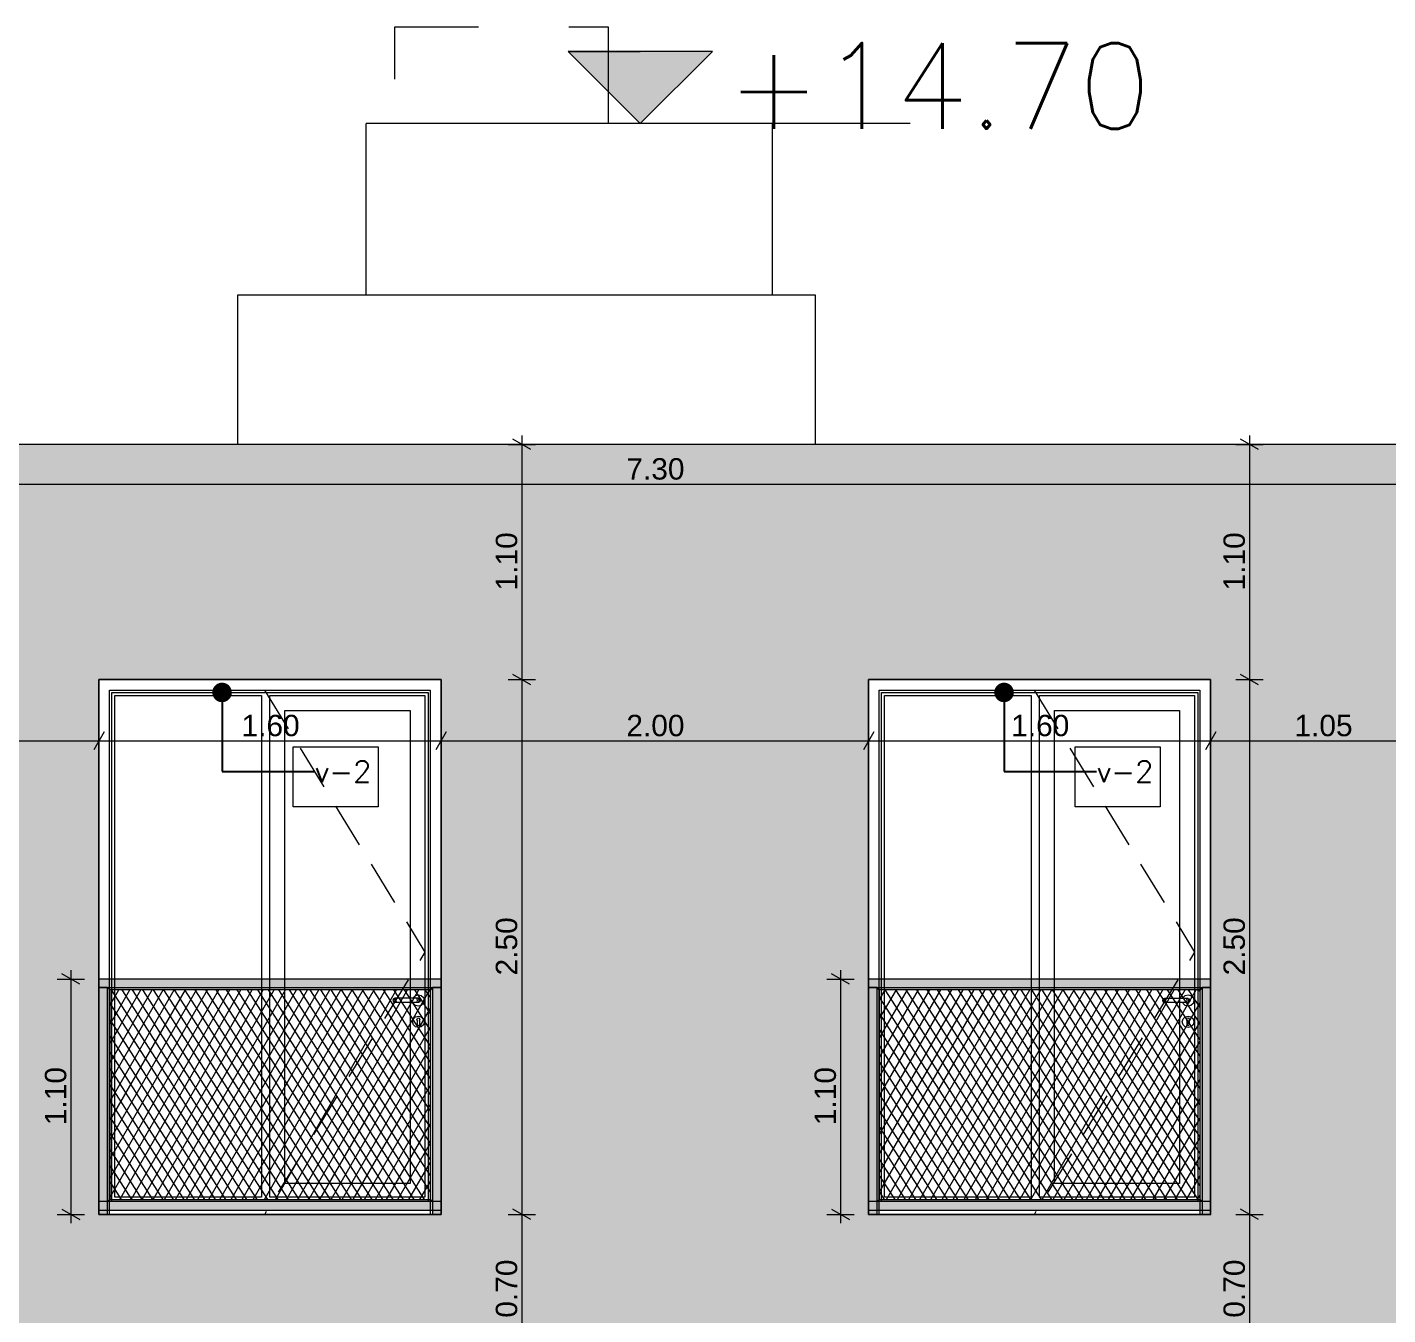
# Model space of a CAD drawing. Header units: millimetres. Extents: x 475616349 to 476941521, y 4620115302 to 4621446928.
# Drawn here: x 476676076 to 476682441, y 4620528751 to 4620534770 of the extents above; entities that cross this region are included whole.
import ezdxf

# ---------------------------------------------------------------- set-up
doc = ezdxf.new("R2010")
doc.units = ezdxf.units.MM
doc.header["$MEASUREMENT"] = 0
doc.linetypes.add('Hidden Line', pattern=[317.5, 211.666667, -105.833333])
doc.linetypes.add('Long Dashed', pattern=[1058.333302, 634.99999, -423.333311])
for name, color, linetype, lineweight in [('0_Pen_No__1_Pen_No__250', 7, 'Continuous', 0), ('0_Pen_No__250_Pen_No__142', 142, 'Continuous', 0), ('2D Drafting - General_Pen_No__30_Pen_No__9_Pen_No__9_Pen_No__253', 252, 'Continuous', 0), ('2D Drafting - General_Pen_No__30_Pen_No__9_Pen_No__9_Pen_No__7', 7, 'Continuous', 0), ('2D Drafting - General_Pen_No__7_Pen_No__7', 7, 'Continuous', 0), ('New_2D Drafting - General_Pen_No__1_Pen_No__253', 252, 'Continuous', 0), ('New_2D Drafting - General_Pen_No__2_Pen_No__250', 7, 'Continuous', 0), ('New_2D Drafting - General_Pen_No__30_Pen_No__9_Pen_No__9_Pen_No__255', 255, 'Continuous', 0), ('New_2D Drafting - General_Pen_No__30_Pen_No__9_Pen_No__9_Pen_No__7', 7, 'Continuous', 0), ('New_2D Drafting - General_Pen_No__4', 7, 'Continuous', 0), ('New_2D Drafting - General_Pen_No__7', 7, 'Continuous', 0), ('New_Structural - Bearing_Pen_No__250', 7, 'Continuous', 0), ('New_Structural - Bearing_Pen_No__7', 7, 'Continuous', 0), ('New_zoma_Pen_No__4', 7, 'Continuous', 0), ('New_zoma_Pen_No__7', 7, 'Continuous', 0), ('zoma_Pen_No__1_Pen_No__142', 142, 'Continuous', 0)]:
    doc.layers.add(name, color=color, linetype=linetype, lineweight=lineweight)
doc.layers.add('New_zoma', color=7, linetype='Continuous')
doc.styles.add('GENERATED_STYLE_1', font='arial.ttf')
doc.dimstyles.new('GENERATED_STYLE__18', dxfattribs={"dimtxt": 100, "dimasz": 64.421331, "dimexe": 0.18, "dimexo": 3, "dimgap": 0.09, "dimtad": 1, "dimtih": 1, "dimtoh": 1, "dimlfac": 0.001, "dimzin": 0, "dimdsep": 46, "dimtxsty": 'GENERATED_STYLE_1', "dimblk": 'ARROWHEAD_2', "dimblk1": 'ARROWHEAD_2', "dimblk2": 'ARROWHEAD_2', "dimcen": 0.09, "dimclrd": 7, "dimclre": 7, "dimclrt": 7, "dimadec": 0, "dimazin": 0, "dimtfac": 1, "dimtdec": 4, "dimtmove": 0, "dimatfit": 3, "dimfxl": 1, "dimtolj": 1, "dimtzin": 0, "dimarcsym": 0})
doc.dimstyles.new('GENERATED_STYLE__19', dxfattribs={"dimtxt": 100, "dimasz": 64.421331, "dimexe": 0.18, "dimexo": 3, "dimgap": 0.09, "dimtad": 1, "dimlfac": 0.001, "dimzin": 0, "dimdsep": 46, "dimtxsty": 'GENERATED_STYLE_1', "dimblk": 'ARROWHEAD_2', "dimblk1": 'ARROWHEAD_2', "dimblk2": 'ARROWHEAD_2', "dimcen": 0.09, "dimclrd": 7, "dimclre": 7, "dimclrt": 7, "dimadec": 0, "dimazin": 0, "dimtfac": 1, "dimtdec": 4, "dimtmove": 0, "dimatfit": 3, "dimfxl": 1, "dimtolj": 1, "dimtzin": 0, "dimarcsym": 0})
doc.dimstyles.new('GENERATED_STYLE__48', dxfattribs={"dimtxt": 0.18, "dimasz": 182.4, "dimexe": 0.18, "dimexo": 0.0625, "dimgap": 0.09, "dimtad": 0, "dimtih": 1, "dimtoh": 1, "dimdec": 4, "dimzin": 0, "dimdsep": 46, "dimcen": 0.09, "dimadec": 0, "dimazin": 0, "dimtfac": 1, "dimtdec": 4, "dimtmove": 0, "dimatfit": 3, "dimldrblk": 'ARROWHEAD_11', "dimfxl": 1, "dimtolj": 1, "dimtzin": 0, "dimarcsym": 0})
pattern_1 = [(60, (476577134.07, 4620325125.74), (-38.971143, 22.5), []), (122.833095, (476577134.07, 4620325125.74), (36.80608, 18.75), [])]

# ---------------------------------------------------------------- blocks, each defined once
blk = doc.blocks.new('*D792', base_point=(476577134.1, 4620325125.7))
at = {"layer": 'New_zoma_Pen_No__4', "color": 7, "linetype": 'Continuous', "lineweight": 0, "transparency": 16777216}
for p, q in [((476678432.1, 4620532795.5), (476678347.3, 4620532844.4)), ((476678389.7, 4620532861.4), (476678389.7, 4620532820)), ((476678326.1, 4620532820), (476678453.3, 4620532820)), ((476678389.7, 4620532820), (476678389.7, 4620531720.4)), ((476678432.1, 4620531695.9), (476678347.3, 4620531744.9)), ((476678326.1, 4620531720.4), (476678453.3, 4620531720.4))]:
    blk.add_line(p, q, dxfattribs=at)
at = {"layer": 'New_zoma_Pen_No__7', "color": 7, "lineweight": 0, "transparency": 16777216, "insert": (476678369.7, 4620532137.2), "char_height": 100, "attachment_point": 7, "rotation": 89.9998, "style": 'GENERATED_STYLE_1'}
blk.add_mtext('\\A1;{\\pql;\\fArial|b0|i0|c0|p34;1.10}', dxfattribs=at)
blk = doc.blocks.new('ARROWHEAD_2')
at = {"color": 0, "linetype": 'Continuous', "lineweight": 0}
for p, q in [((0, 0), (-1, 0)), ((-0.378, -0.655), (0.378, 0.655))]:
    blk.add_line(p, q, dxfattribs=at)
blk = doc.blocks.new('*D793', base_point=(476577134.1, 4620325125.7))
at = {"layer": 'New_zoma_Pen_No__4', "color": 7, "linetype": 'Continuous', "lineweight": 0, "transparency": 16777216}
for p, q in [((476678389.7, 4620532820), (476678389.7, 4620531720.4)), ((476678432.1, 4620531695.9), (476678347.3, 4620531744.9)), ((476678326.1, 4620531720.4), (476678453.3, 4620531720.4)), ((476678389.7, 4620531720.4), (476678389.7, 4620529220.4)), ((476678326.1, 4620529220.4), (476678453.3, 4620529220.4)), ((476678432.1, 4620529195.9), (476678347.3, 4620529244.9)), ((476678389.7, 4620529220.4), (476678389.7, 4620528520.4))]:
    blk.add_line(p, q, dxfattribs=at)
at = {"layer": 'New_zoma_Pen_No__7', "color": 7, "lineweight": 0, "transparency": 16777216, "insert": (476678369.7, 4620530337.4), "char_height": 100, "attachment_point": 7, "rotation": 89.9998, "style": 'GENERATED_STYLE_1'}
blk.add_mtext('\\A1;{\\pql;\\fArial|b0|i0|c0|p34;2.50}', dxfattribs=at)
blk = doc.blocks.new('*D794', base_point=(476577134.1, 4620325125.7))
at = {"layer": 'New_zoma_Pen_No__4', "color": 7, "linetype": 'Continuous', "lineweight": 0, "transparency": 16777216}
for p, q in [((476678432.1, 4620529195.9), (476678347.3, 4620529244.9)), ((476678389.7, 4620529220.4), (476678389.7, 4620528520.4)), ((476678326.1, 4620528520.4), (476678453.2, 4620528520.4)), ((476678432.1, 4620528495.9), (476678347.3, 4620528544.9)), ((476678389.7, 4620528520.4), (476678389.7, 4620526020.4))]:
    blk.add_line(p, q, dxfattribs=at)
at = {"layer": 'New_zoma_Pen_No__7', "color": 7, "lineweight": 0, "transparency": 16777216, "insert": (476678369.7, 4620528737.4), "char_height": 100, "attachment_point": 7, "rotation": 89.9998, "style": 'GENERATED_STYLE_1'}
blk.add_mtext('\\A1;{\\pql;\\fArial|b0|i0|c0|p34;0.70}', dxfattribs=at)
blk = doc.blocks.new('*D800', base_point=(476577134.1, 4620325125.7))
at = {"layer": 'New_zoma_Pen_No__4', "color": 7, "linetype": 'Continuous', "lineweight": 0, "transparency": 16777216}
for p, q in [((476681835.8, 4620532795.5), (476681751.1, 4620532844.4)), ((476681793.4, 4620532861.4), (476681793.4, 4620532819.9)), ((476681729.9, 4620532819.9), (476681857, 4620532819.9)), ((476681793.4, 4620532819.9), (476681793.4, 4620531720.4)), ((476681835.8, 4620531695.9), (476681751.1, 4620531744.9)), ((476681729.9, 4620531720.4), (476681857, 4620531720.4))]:
    blk.add_line(p, q, dxfattribs=at)
at = {"layer": 'New_zoma_Pen_No__7', "color": 7, "lineweight": 0, "transparency": 16777216, "insert": (476681773.4, 4620532137.1), "char_height": 100, "attachment_point": 7, "rotation": 89.9998, "style": 'GENERATED_STYLE_1'}
blk.add_mtext('\\A1;{\\pql;\\fArial|b0|i0|c0|p34;1.10}', dxfattribs=at)
blk = doc.blocks.new('*D801', base_point=(476577134.1, 4620325125.7))
at = {"layer": 'New_zoma_Pen_No__4', "color": 7, "linetype": 'Continuous', "lineweight": 0, "transparency": 16777216}
for p, q in [((476681793.4, 4620532819.9), (476681793.4, 4620531720.4)), ((476681835.8, 4620531695.9), (476681751.1, 4620531744.9)), ((476681729.9, 4620531720.4), (476681857, 4620531720.4)), ((476681793.4, 4620531720.4), (476681793.4, 4620529220.4)), ((476681729.9, 4620529220.4), (476681857, 4620529220.4)), ((476681835.8, 4620529195.9), (476681751.1, 4620529244.9))]:
    blk.add_line(p, q, dxfattribs=at)
at = {"layer": 'New_zoma_Pen_No__7', "color": 7, "lineweight": 0, "transparency": 16777216, "insert": (476681773.4, 4620530337.4), "char_height": 100, "attachment_point": 7, "rotation": 89.9998, "style": 'GENERATED_STYLE_1'}
blk.add_mtext('\\A1;{\\pql;\\fArial|b0|i0|c0|p34;2.50}', dxfattribs=at)
blk = doc.blocks.new('*D802', base_point=(476577134.1, 4620325125.7))
at = {"layer": 'New_zoma_Pen_No__4', "color": 7, "linetype": 'Continuous', "lineweight": 0, "transparency": 16777216}
for p, q in [((476681793.4, 4620531720.4), (476681793.4, 4620529220.4)), ((476681729.9, 4620529220.4), (476681857, 4620529220.4)), ((476681835.8, 4620529195.9), (476681751.1, 4620529244.9)), ((476681793.4, 4620529220.4), (476681793.4, 4620528520.4)), ((476681729.9, 4620528520.4), (476681857, 4620528520.4)), ((476681835.8, 4620528495.9), (476681751.1, 4620528544.9)), ((476681793.4, 4620528520.4), (476681793.4, 4620526020.4))]:
    blk.add_line(p, q, dxfattribs=at)
at = {"layer": 'New_zoma_Pen_No__7', "color": 7, "lineweight": 0, "transparency": 16777216, "insert": (476681773.4, 4620528737.4), "char_height": 100, "attachment_point": 7, "rotation": 89.9998, "style": 'GENERATED_STYLE_1'}
blk.add_mtext('\\A1;{\\pql;\\fArial|b0|i0|c0|p34;0.70}', dxfattribs=at)
blk = doc.blocks.new('*D812', base_point=(476577134.1, 4620325125.7))
at = {"layer": 'New_zoma_Pen_No__4', "color": 7, "linetype": 'Continuous', "lineweight": 0, "transparency": 16777216}
for p, q in [((476679922.9, 4620530295.9), (476679838.2, 4620530344.9)), ((476679880.6, 4620530361.9), (476679880.6, 4620530320.4)), ((476679817, 4620530320.4), (476679944.1, 4620530320.4)), ((476679880.6, 4620530320.4), (476679880.6, 4620529220.4)), ((476679817, 4620529220.4), (476679944.1, 4620529220.4)), ((476679838.2, 4620529244.9), (476679922.9, 4620529195.9)), ((476679880.6, 4620529220.4), (476679880.6, 4620529179))]:
    blk.add_line(p, q, dxfattribs=at)
at = {"layer": 'New_zoma_Pen_No__7', "color": 7, "lineweight": 0, "transparency": 16777216, "insert": (476679860.6, 4620529637.4), "char_height": 100, "attachment_point": 7, "rotation": 89.9998, "style": 'GENERATED_STYLE_1'}
blk.add_mtext('\\A1;{\\pql;\\fArial|b0|i0|c0|p34;1.10}', dxfattribs=at)
blk = doc.blocks.new('*D815', base_point=(476577134.1, 4620325125.7))
at = {"layer": 'New_zoma_Pen_No__4', "color": 7, "linetype": 'Continuous', "lineweight": 0, "transparency": 16777216}
for p, q in [((476676322.9, 4620530296), (476676238.2, 4620530344.9)), ((476676280.5, 4620530361.9), (476676280.5, 4620530320.4)), ((476676217, 4620530320.4), (476676344.1, 4620530320.4)), ((476676280.5, 4620530320.4), (476676280.5, 4620529220.4)), ((476676217, 4620529220.4), (476676344.1, 4620529220.4)), ((476676238.2, 4620529244.9), (476676322.9, 4620529196)), ((476676280.5, 4620529220.4), (476676280.5, 4620529179))]:
    blk.add_line(p, q, dxfattribs=at)
at = {"layer": 'New_zoma_Pen_No__7', "color": 7, "lineweight": 0, "transparency": 16777216, "insert": (476676260.5, 4620529637.4), "char_height": 100, "attachment_point": 7, "rotation": 89.9998, "style": 'GENERATED_STYLE_1'}
blk.add_mtext('\\A1;{\\pql;\\fArial|b0|i0|c0|p34;1.10}', dxfattribs=at)
blk = doc.blocks.new('*D846', base_point=(476577134.1, 4620325125.7))
at = {"layer": 'New_zoma_Pen_No__4', "color": 7, "linetype": 'Continuous', "lineweight": 0, "transparency": 16777216}
for p, q in [((476683516.6, 4620532795.5), (476683431.9, 4620532844.4)), ((476683474.3, 4620532861.4), (476683474.3, 4620532819.9)), ((476683410.7, 4620532819.9), (476683537.8, 4620532819.9)), ((476683474.3, 4620532819.9), (476683474.2, 4620532360.4)), ((476683516.6, 4620532335.9), (476683431.9, 4620532384.8)), ((476683410.7, 4620532360.4), (476683537.8, 4620532360.4)), ((476683474.2, 4620532360.4), (476683474.2, 4620532140.4))]:
    blk.add_line(p, q, dxfattribs=at)
at = {"layer": 'New_zoma_Pen_No__7', "color": 7, "lineweight": 0, "transparency": 16777216, "insert": (476683454.3, 4620532457.1), "char_height": 100, "attachment_point": 7, "rotation": 89.9998, "style": 'GENERATED_STYLE_1'}
blk.add_mtext('\\A1;{\\pql;\\fArial|b0|i0|c0|p34;0.46}', dxfattribs=at)
blk = doc.blocks.new('*D858', base_point=(476577134.1, 4620325125.7))
at = {"layer": 'New_zoma_Pen_No__4', "color": 7, "linetype": 'Continuous', "lineweight": 0, "transparency": 16777216}
for p, q in [((476675362.2, 4620532570.5), (476675362.2, 4620532697.7)), ((476682662, 4620532570.5), (476682662, 4620532697.7)), ((476675386.6, 4620532676.5), (476675337.7, 4620532591.7)), ((476675362.2, 4620532634.1), (476682662, 4620532634.1)), ((476682686.5, 4620532676.5), (476682637.5, 4620532591.7))]:
    blk.add_line(p, q, dxfattribs=at)
at = {"layer": 'New_zoma_Pen_No__7', "color": 7, "lineweight": 0, "transparency": 16777216, "insert": (476678879.1, 4620532654.1), "char_height": 100, "attachment_point": 7, "style": 'GENERATED_STYLE_1'}
blk.add_mtext('\\A1;{\\pql;\\fArial|b0|i0|c0|p34;7.30}', dxfattribs=at)
blk = doc.blocks.new('ARROWHEAD_11')
at = {"color": 0, "linetype": 'Continuous', "lineweight": 0}
blk.add_line((0, 0), (-1, 0), dxfattribs=at)
at = {"color": 0, "linetype": 'Continuous', "lineweight": 0, "const_width": 0.25, "flags": 128}
blk.add_lwpolyline([(-0.125, 0, 1), (0.125, 0, 1)], format="xyb", close=True, dxfattribs=at)
blk = doc.blocks.new('*D2159', base_point=(476577134.1, 4620325125.7))
at = {"layer": 'New_zoma_Pen_No__4', "color": 7, "linetype": 'Continuous', "lineweight": 0, "transparency": 16777216}
for p, q in [((476675362.2, 4620531370.9), (476675362.2, 4620531498)), ((476676412, 4620531370.9), (476676412, 4620531498)), ((476675320.7, 4620531434.4), (476675362.2, 4620531434.4)), ((476675386.7, 4620531476.8), (476675337.7, 4620531392.1)), ((476675362.2, 4620531434.4), (476676412, 4620531434.4)), ((476676436.5, 4620531476.8), (476676387.5, 4620531392.1)), ((476676412, 4620531434.4), (476678012, 4620531434.4))]:
    blk.add_line(p, q, dxfattribs=at)
at = {"layer": 'New_zoma_Pen_No__7', "color": 7, "lineweight": 0, "transparency": 16777216, "insert": (476675754.1, 4620531454.4), "char_height": 100, "attachment_point": 7, "rotation": 359.9998, "style": 'GENERATED_STYLE_1'}
blk.add_mtext('\\A1;{\\pql;\\fArial|b0|i0|c0|p34;1.05}', dxfattribs=at)
blk = doc.blocks.new('*D2160', base_point=(476577134.1, 4620325125.7))
at = {"layer": 'New_zoma_Pen_No__4', "color": 7, "linetype": 'Continuous', "lineweight": 0, "transparency": 16777216}
for p, q in [((476678012, 4620531370.9), (476678012, 4620531498)), ((476676436.5, 4620531476.8), (476676387.5, 4620531392.1)), ((476676412, 4620531434.4), (476678012, 4620531434.4)), ((476678036.5, 4620531476.8), (476677987.5, 4620531392)), ((476678012, 4620531434.4), (476680012, 4620531434.4))]:
    blk.add_line(p, q, dxfattribs=at)
at = {"layer": 'New_zoma_Pen_No__7', "color": 7, "lineweight": 0, "transparency": 16777216, "insert": (476677079, 4620531454.4), "char_height": 100, "attachment_point": 7, "rotation": 359.9998, "style": 'GENERATED_STYLE_1'}
blk.add_mtext('\\A1;{\\pql;\\fArial|b0|i0|c0|p34;1.60}', dxfattribs=at)
blk = doc.blocks.new('*D2161', base_point=(476577134.1, 4620325125.7))
at = {"layer": 'New_zoma_Pen_No__4', "color": 7, "linetype": 'Continuous', "lineweight": 0, "transparency": 16777216}
for p, q in [((476680012, 4620531370.9), (476680012, 4620531498)), ((476678036.5, 4620531476.8), (476677987.5, 4620531392)), ((476678012, 4620531434.4), (476680012, 4620531434.4)), ((476680036.5, 4620531476.8), (476679987.6, 4620531392)), ((476680012, 4620531434.4), (476681612, 4620531434.4))]:
    blk.add_line(p, q, dxfattribs=at)
at = {"layer": 'New_zoma_Pen_No__7', "color": 7, "lineweight": 0, "transparency": 16777216, "insert": (476678879, 4620531454.4), "char_height": 100, "attachment_point": 7, "rotation": 359.9998, "style": 'GENERATED_STYLE_1'}
blk.add_mtext('\\A1;{\\pql;\\fArial|b0|i0|c0|p34;2.00}', dxfattribs=at)
blk = doc.blocks.new('*D2162', base_point=(476577134.1, 4620325125.7))
at = {"layer": 'New_zoma_Pen_No__4', "color": 7, "linetype": 'Continuous', "lineweight": 0, "transparency": 16777216}
for p, q in [((476681612, 4620531370.8), (476681612, 4620531498)), ((476680036.5, 4620531476.8), (476679987.6, 4620531392)), ((476680012, 4620531434.4), (476681612, 4620531434.4)), ((476681636.5, 4620531476.8), (476681587.6, 4620531392)), ((476681612, 4620531434.4), (476682662, 4620531434.4))]:
    blk.add_line(p, q, dxfattribs=at)
at = {"layer": 'New_zoma_Pen_No__7', "color": 7, "lineweight": 0, "transparency": 16777216, "insert": (476680679, 4620531454.4), "char_height": 100, "attachment_point": 7, "rotation": 359.9998, "style": 'GENERATED_STYLE_1'}
blk.add_mtext('\\A1;{\\pql;\\fArial|b0|i0|c0|p34;1.60}', dxfattribs=at)
blk = doc.blocks.new('*D2163', base_point=(476577134.1, 4620325125.7))
at = {"layer": 'New_zoma_Pen_No__4', "color": 7, "linetype": 'Continuous', "lineweight": 0, "transparency": 16777216}
for p, q in [((476682662, 4620531370.8), (476682662, 4620531498)), ((476681636.5, 4620531476.8), (476681587.6, 4620531392)), ((476681612, 4620531434.4), (476682662, 4620531434.4)), ((476682637.6, 4620531392), (476682686.5, 4620531476.8)), ((476682662, 4620531434.4), (476682703.5, 4620531434.4))]:
    blk.add_line(p, q, dxfattribs=at)
at = {"layer": 'New_zoma_Pen_No__7', "color": 7, "lineweight": 0, "transparency": 16777216, "insert": (476682004, 4620531454.4), "char_height": 100, "attachment_point": 7, "rotation": 359.9998, "style": 'GENERATED_STYLE_1'}
blk.add_mtext('\\A1;{\\pql;\\fArial|b0|i0|c0|p34;1.05}', dxfattribs=at)

msp = doc.modelspace()

# ---------------------------------------------------------------- hatches: boundary and pattern name
at = {"layer": '0_Pen_No__250_Pen_No__142', "linetype": 'Continuous', "lineweight": 0}
msp.add_hatch(color=142, dxfattribs=at).paths.add_polyline_path([(476678944.054, 4620534319.761), (476679281.747, 4620534657.29), (476678606.525, 4620534657.455)])
at = {"layer": '2D Drafting - General_Pen_No__30_Pen_No__9_Pen_No__9_Pen_No__253', "linetype": 'Continuous', "lineweight": 0}
h = msp.add_hatch(dxfattribs=at)
h.set_pattern_fill('BRICK___RUNNING_BOND', color=252, style=0, pattern_type=2)
h.set_pattern_definition([(0, (476692910.175, 4620522353.93), (0, 66.64), []), (90, (476692910.17, 4620522353.93), (-244.8, 0), [66.64, -66.64]), (90, (476693032.57, 4620522420.57), (-244.8, 0), [66.64, -66.64])])
h.paths.add_polyline_path([(476668932.159, 4620517320.329), (476672162.12, 4620517320.329), (476672162.12, 4620522126.83), (476671562.315, 4620522126.83), (476671562.315, 4620532420.374), (476675362.171, 4620532420.374), (476675362.171, 4620519520.275), (476678173.798, 4620519520.275), (476678173.798, 4620519520.362), (476679062.487, 4620519520.362), (476680662.487, 4620519520.362), (476682662.007, 4620519520.362), (476682662.007, 4620532420.362), (476688462.006, 4620532420.362), (476688462.006, 4620519520.362), (476689632.042, 4620519520.362), (476689632.042, 4620532819.955), (476688550.503, 4620532819.955), (476682661.97, 4620532819.955), (476668932.159, 4620532819.955)])
h.paths.add_polyline_path([(476669461.785, 4620525320.362), (476669461.785, 4620523720.362), (476671061.785, 4620523720.362), (476671061.785, 4620525320.362)], flags=0)
h.paths.add_polyline_path([(476669461.785, 4620526920.362), (476671061.785, 4620526920.362), (476671061.785, 4620528520.362), (476669461.785, 4620528520.362)], flags=0)
h.paths.add_polyline_path([(476669461.789, 4620531720.362), (476669461.789, 4620530120.362), (476671061.789, 4620530120.362), (476671061.789, 4620531720.362)], flags=0)
h.paths.add_polyline_path([(476671061.361, 4620518320.362), (476671061.361, 4620518920.362), (476669461.789, 4620518920.362), (476669461.789, 4620518320.362)], flags=0)
h.paths.add_polyline_path([(476669461.789, 4620520520.362), (476671061.789, 4620520520.362), (476671061.789, 4620522120.362), (476669461.789, 4620522120.362)], flags=0)
h.paths.add_polyline_path([(476676411.99, 4620528520.412), (476676411.99, 4620526020.412), (476678011.99, 4620526020.412), (476678011.99, 4620528520.412)], flags=0)
h.paths.add_polyline_path([(476678011.99, 4620522820.412), (476678011.99, 4620525320.412), (476676411.99, 4620525320.412), (476676411.99, 4620522820.412)], flags=0)
h.paths.add_polyline_path([(476676411.99, 4620529220.412), (476678011.99, 4620529220.412), (476678011.99, 4620531720.412), (476676411.99, 4620531720.412)], flags=0)
h.paths.add_polyline_path([(476680012.004, 4620531720.412), (476680012.004, 4620529220.412), (476681612.004, 4620529220.412), (476681612.004, 4620531720.412)], flags=0)
h.paths.add_polyline_path([(476680012.004, 4620528520.412), (476680012.004, 4620526020.412), (476681612.004, 4620526020.412), (476681612.004, 4620528520.412)], flags=0)
h.paths.add_polyline_path([(476680012.004, 4620522120.412), (476680012.004, 4620519620.412), (476680016.12, 4620519620.412), (476681612.004, 4620519620.412), (476681612.004, 4620522120.412)], flags=0)
h.paths.add_polyline_path([(476680012.004, 4620522820.412), (476681612.004, 4620522820.412), (476681612.004, 4620525320.412), (476680012.004, 4620525320.412)], flags=0)
at = {"layer": 'New_2D Drafting - General_Pen_No__30_Pen_No__9_Pen_No__9_Pen_No__255', "linetype": 'Continuous', "lineweight": 0}
for points in [[(476676412.192, 4620529220.412), (476676452.198, 4620529220.412), (476676452.198, 4620530280.413), (476676412.192, 4620530280.413)], [(476676412.205, 4620530320.413), (476676412.205, 4620530280.413), (476678012.205, 4620530280.413), (476678012.205, 4620530320.413)], [(476676462.198, 4620529290.412), (476676452.198, 4620529280.412), (476676452.198, 4620530280.413), (476676462.198, 4620530270.413)], [(476676462.198, 4620530270.413), (476676452.198, 4620530280.413), (476677972.198, 4620530280.413), (476677962.198, 4620530270.413)], [(476677972.198, 4620529280.412), (476677962.198, 4620529290.412), (476677962.198, 4620530270.413), (476677972.198, 4620530280.413)], [(476677972.198, 4620529220.412), (476678012.205, 4620529220.412), (476678012.205, 4620530280.413), (476677972.198, 4620530280.413)], [(476680012.206, 4620529220.412), (476680052.213, 4620529220.412), (476680052.213, 4620530280.413), (476680012.206, 4620530280.413)], [(476680012.219, 4620530320.413), (476680012.219, 4620530280.413), (476681612.219, 4620530280.413), (476681612.219, 4620530320.413)], [(476680062.213, 4620529290.412), (476680052.213, 4620529280.412), (476680052.213, 4620530280.413), (476680062.213, 4620530270.413)], [(476680062.213, 4620530270.413), (476680052.213, 4620530280.413), (476681572.213, 4620530280.413), (476681562.213, 4620530270.413)], [(476681572.213, 4620529280.412), (476681562.213, 4620529290.412), (476681562.213, 4620530270.413), (476681572.213, 4620530280.413)], [(476681572.213, 4620529220.412), (476681612.219, 4620529220.412), (476681612.219, 4620530280.413), (476681572.213, 4620530280.413)], [(476676412.192, 4620529280.412), (476676412.192, 4620529240.412), (476678012.205, 4620529240.412), (476678012.205, 4620529280.412)], [(476676452.198, 4620529280.412), (476676462.198, 4620529290.412), (476677962.198, 4620529290.412), (476677972.198, 4620529280.412)], [(476680012.206, 4620529280.412), (476680012.206, 4620529240.412), (476681612.219, 4620529240.412), (476681612.219, 4620529280.412)], [(476680052.213, 4620529280.412), (476680062.213, 4620529290.412), (476681562.213, 4620529290.412), (476681572.213, 4620529280.412)]]:
    msp.add_hatch(color=255, dxfattribs=at).paths.add_polyline_path(points)
at = {"layer": 'New_2D Drafting - General_Pen_No__7', "linetype": 'Continuous', "lineweight": 0}
h = msp.add_hatch(dxfattribs=at)
h.set_pattern_fill('BATT_INSULATION', style=0, pattern_type=2)
h.set_pattern_definition(pattern_1)
h.paths.add_polyline_path([(476677962.198, 4620530270.413), (476676462.198, 4620530270.413), (476676462.198, 4620529290.412), (476677962.198, 4620529290.412)])
h = msp.add_hatch(dxfattribs=at)
h.set_pattern_fill('BATT_INSULATION', style=0, pattern_type=2)
h.set_pattern_definition(pattern_1)
h.paths.add_polyline_path([(476681562.213, 4620530270.413), (476680062.213, 4620530270.413), (476680062.213, 4620529290.412), (476681562.213, 4620529290.412)])

# ---------------------------------------------------------------- linework, layer by layer
at = {"layer": '0_Pen_No__1_Pen_No__250', "color": 7, "linetype": 'Continuous', "lineweight": 0, "flags": 128}
for points in [[(476678944.054, 4620534319.761), (476678606.525, 4620534657.455), (476678944.136, 4620534657.373)], [(476678944.054, 4620534319.761), (476679281.747, 4620534657.29), (476678944.136, 4620534657.373)], [(476680206.443, 4620534319.453), (476678606.443, 4620534319.844)]]:
    msp.add_lwpolyline(points, dxfattribs=at)
at = {"layer": '0_Pen_No__250_Pen_No__142', "color": 142, "linetype": 'Continuous', "lineweight": 0, "flags": 128}
msp.add_lwpolyline([(476678944.054, 4620534319.761), (476679281.747, 4620534657.29), (476678606.525, 4620534657.455)], close=True, dxfattribs=at)
at = {"layer": '2D Drafting - General_Pen_No__30_Pen_No__9_Pen_No__9_Pen_No__7', "color": 7, "linetype": 'Continuous', "lineweight": 0, "flags": 128}
for points in [[(476668932.159, 4620517320.329), (476672162.12, 4620517320.329), (476672162.12, 4620522126.83), (476671562.315, 4620522126.83), (476671562.315, 4620532420.374), (476675362.171, 4620532420.374), (476675362.171, 4620519520.275), (476678173.798, 4620519520.275), (476678173.798, 4620519520.362), (476679062.487, 4620519520.362), (476680662.487, 4620519520.362), (476682662.007, 4620519520.362), (476682662.007, 4620532420.362), (476688462.006, 4620532420.362), (476688462.006, 4620519520.362), (476689632.042, 4620519520.362), (476689632.042, 4620532819.955), (476688550.503, 4620532819.955), (476682661.97, 4620532819.955), (476668932.159, 4620532819.955)], [(476676411.99, 4620529220.412), (476678011.99, 4620529220.412), (476678011.99, 4620531720.412), (476676411.99, 4620531720.412)], [(476680012.004, 4620531720.412), (476680012.004, 4620529220.412), (476681612.004, 4620529220.412), (476681612.004, 4620531720.412)]]:
    msp.add_lwpolyline(points, close=True, dxfattribs=at)
at = {"layer": '2D Drafting - General_Pen_No__7_Pen_No__7', "color": 7, "linetype": 'Continuous', "lineweight": 0, "flags": 128}
for points in [[(476678007.865, 4620529220.412), (476676411.981, 4620529220.417), (476676411.99, 4620531720.417), (476678011.99, 4620531720.412)], [(476678011.99, 4620531720.412), (476678011.981, 4620529220.412), (476678007.865, 4620529220.412)], [(476681607.879, 4620529220.399), (476680011.995, 4620529220.405), (476680012.004, 4620531720.405), (476681612.004, 4620531720.399)], [(476681612.004, 4620531720.399), (476681611.995, 4620529220.399), (476681607.879, 4620529220.399)]]:
    msp.add_lwpolyline(points, dxfattribs=at)
for points in [[(476676461.989, 4620531670.416), (476677961.989, 4620531670.411), (476677961.981, 4620529220.412), (476676461.981, 4620529220.419)], [(476676471.989, 4620531660.416), (476677951.989, 4620531660.411), (476677951.981, 4620529280.413), (476676471.981, 4620529280.419)], [(476676486.989, 4620531645.416), (476677171.989, 4620531645.414), (476677171.981, 4620529300.416), (476676486.981, 4620529300.418)], [(476677211.985, 4620531645.414), (476677936.989, 4620531645.411), (476677936.981, 4620529300.413), (476677211.981, 4620529300.416)], [(476680062.004, 4620531670.403), (476681562.004, 4620531670.398), (476681561.995, 4620529220.4), (476680061.995, 4620529220.406)], [(476680072.004, 4620531660.403), (476681552.004, 4620531660.398), (476681551.995, 4620529280.401), (476680071.995, 4620529280.406)], [(476680087.003, 4620531645.403), (476680772.003, 4620531645.401), (476680771.995, 4620529300.403), (476680086.995, 4620529300.406)], [(476680811.999, 4620531645.401), (476681537.003, 4620531645.398), (476681536.995, 4620529300.401), (476680811.995, 4620529300.403)], [(476677281.989, 4620531575.413), (476677866.989, 4620531575.411), (476677866.981, 4620529365.414), (476677281.981, 4620529365.416)], [(476680882.003, 4620531575.401), (476681467.003, 4620531575.399), (476681466.996, 4620529365.401), (476680881.996, 4620529365.403)]]:
    msp.add_lwpolyline(points, close=True, dxfattribs=at)
at = {"layer": '2D Drafting - General_Pen_No__7_Pen_No__7', "color": 7, "linetype": 'Hidden Line', "lineweight": 0, "flags": 128}
for points in [[(476677186.989, 4620531670.414), (476677936.985, 4620530446.288), (476677187.758, 4620529221.699)], [(476680787.004, 4620531670.401), (476681536.999, 4620530446.276), (476680787.772, 4620529221.686)]]:
    msp.add_lwpolyline(points, dxfattribs=at)
at = {"layer": 'New_2D Drafting - General_Pen_No__1_Pen_No__253', "color": 252, "linetype": 'Long Dashed', "lineweight": 0, "flags": 128}
msp.add_lwpolyline([(476678795.053, 4620534319.798), (476678795.053, 4620534770.189), (476677795.053, 4620534770.189), (476677795.053, 4620534319.813)], dxfattribs=at)
at = {"layer": 'New_2D Drafting - General_Pen_No__2_Pen_No__250', "color": 7, "linetype": 'Continuous', "lineweight": 0, "flags": 128}
for points in [[(476677320.599, 4620531406.046), (476677717.599, 4620531406.046), (476677717.599, 4620531126.358), (476677320.599, 4620531126.358)], [(476680978.32, 4620531406.033), (476681375.32, 4620531406.033), (476681375.32, 4620531126.345), (476680978.32, 4620531126.345)]]:
    msp.add_lwpolyline(points, close=True, dxfattribs=at)
at = {"layer": 'New_2D Drafting - General_Pen_No__30_Pen_No__9_Pen_No__9_Pen_No__7', "color": 7, "linetype": 'Continuous', "lineweight": 0, "flags": 128}
for points in [[(476676412.192, 4620529220.412), (476676452.198, 4620529220.412), (476676452.198, 4620530280.413), (476676412.192, 4620530280.413)], [(476676412.205, 4620530320.413), (476676412.205, 4620530280.413), (476678012.205, 4620530280.413), (476678012.205, 4620530320.413)], [(476676462.198, 4620529290.412), (476676452.198, 4620529280.412), (476676452.198, 4620530280.413), (476676462.198, 4620530270.413)], [(476676462.198, 4620530270.413), (476676452.198, 4620530280.413), (476677972.198, 4620530280.413), (476677962.198, 4620530270.413)], [(476677972.198, 4620529280.412), (476677962.198, 4620529290.412), (476677962.198, 4620530270.413), (476677972.198, 4620530280.413)], [(476677972.198, 4620529220.412), (476678012.205, 4620529220.412), (476678012.205, 4620530280.413), (476677972.198, 4620530280.413)], [(476680012.206, 4620529220.412), (476680052.213, 4620529220.412), (476680052.213, 4620530280.413), (476680012.206, 4620530280.413)], [(476680012.219, 4620530320.413), (476680012.219, 4620530280.413), (476681612.219, 4620530280.413), (476681612.219, 4620530320.413)], [(476680062.213, 4620529290.412), (476680052.213, 4620529280.412), (476680052.213, 4620530280.413), (476680062.213, 4620530270.413)], [(476680062.213, 4620530270.413), (476680052.213, 4620530280.413), (476681572.213, 4620530280.413), (476681562.213, 4620530270.413)], [(476681572.213, 4620529280.412), (476681562.213, 4620529290.412), (476681562.213, 4620530270.413), (476681572.213, 4620530280.413)], [(476681572.213, 4620529220.412), (476681612.219, 4620529220.412), (476681612.219, 4620530280.413), (476681572.213, 4620530280.413)], [(476676412.192, 4620529280.412), (476676412.192, 4620529240.412), (476678012.205, 4620529240.412), (476678012.205, 4620529280.412)], [(476676452.198, 4620529280.412), (476676462.198, 4620529290.412), (476677962.198, 4620529290.412), (476677972.198, 4620529280.412)], [(476680012.206, 4620529280.412), (476680012.206, 4620529240.412), (476681612.219, 4620529240.412), (476681612.219, 4620529280.412)], [(476680052.213, 4620529280.412), (476680062.213, 4620529290.412), (476681562.213, 4620529290.412), (476681572.213, 4620529280.412)]]:
    msp.add_lwpolyline(points, close=True, dxfattribs=at)
at = {"layer": 'New_2D Drafting - General_Pen_No__4', "color": 7, "linetype": 'Continuous', "lineweight": 0, "flags": 128}
for points in [[(476677962.198, 4620530270.413), (476676462.198, 4620530270.413), (476676462.198, 4620529290.412), (476677962.198, 4620529290.412)], [(476681562.213, 4620530270.413), (476680062.213, 4620530270.413), (476680062.213, 4620529290.412), (476681562.213, 4620529290.412)]]:
    msp.add_lwpolyline(points, close=True, dxfattribs=at)
at = {"layer": 'New_Structural - Bearing_Pen_No__250', "color": 7, "linetype": 'Continuous', "lineweight": 0}
for p, q in [((476677789.023, 4620530227.484), (476677786.094, 4620530220.413)), ((476677786.094, 4620530220.413), (476677789.023, 4620530213.341)), ((476677790.575, 4620530227.484), (476677787.816, 4620530220.413)), ((476677787.816, 4620530220.413), (476677790.575, 4620530213.341)), ((476677796.094, 4620530230.413), (476677789.023, 4620530227.484)), ((476677795.39, 4620530227.484), (476677793.278, 4620530220.413)), ((476677793.278, 4620530220.413), (476677795.39, 4620530213.341)), ((476677797.236, 4620530230.413), (476677796.094, 4620530230.413)), ((476677800.488, 4620530230.413), (476677797.236, 4620530230.413)), ((476677805.354, 4620530230.413), (476677800.488, 4620530230.413)), ((476677802.595, 4620530227.484), (476677801.452, 4620530220.413)), ((476677801.452, 4620530220.413), (476677802.595, 4620530213.341)), ((476677811.094, 4620530230.412), (476677805.354, 4620530230.413)), ((476677891.094, 4620530230.412), (476677811.094, 4620530230.412)), ((476677881.774, 4620530230.412), (476677882.711, 4620530233.912)), ((476677882.711, 4620530233.912), (476677892.594, 4620530243.795)), ((476677896.834, 4620530230.412), (476677891.094, 4620530230.412)), ((476677892.594, 4620530243.795), (476677906.094, 4620530247.412)), ((476677901.701, 4620530230.412), (476677896.834, 4620530230.412)), ((476677899.593, 4620530227.483), (476677900.736, 4620530220.412)), ((476677900.736, 4620530220.412), (476677899.593, 4620530213.341)), ((476677904.952, 4620530230.412), (476677901.701, 4620530230.412)), ((476677906.094, 4620530230.412), (476677904.952, 4620530230.412)), ((476677906.094, 4620530247.412), (476677919.594, 4620530243.795)), ((476677906.094, 4620530230.412), (476677913.165, 4620530227.483)), ((476677906.799, 4620530227.483), (476677908.91, 4620530220.412)), ((476677908.91, 4620530220.412), (476677906.799, 4620530213.341)), ((476677911.613, 4620530227.483), (476677914.372, 4620530220.412)), ((476677914.372, 4620530220.412), (476677911.613, 4620530213.341)), ((476677913.165, 4620530227.483), (476677916.094, 4620530220.412)), ((476677916.094, 4620530220.412), (476677913.165, 4620530213.341)), ((476677919.594, 4620530243.795), (476677929.477, 4620530233.912)), ((476677929.477, 4620530233.912), (476677933.094, 4620530220.412)), ((476677933.094, 4620530220.412), (476677929.477, 4620530206.912)), ((476681389.037, 4620530227.471), (476681386.108, 4620530220.4)), ((476681386.108, 4620530220.4), (476681389.037, 4620530213.329)), ((476681390.589, 4620530227.471), (476681387.83, 4620530220.4)), ((476681387.83, 4620530220.4), (476681390.589, 4620530213.329)), ((476681396.108, 4620530230.4), (476681389.037, 4620530227.471)), ((476681395.404, 4620530227.471), (476681393.292, 4620530220.4)), ((476681393.292, 4620530220.4), (476681395.404, 4620530213.329)), ((476681397.25, 4620530230.4), (476681396.108, 4620530230.4)), ((476681400.502, 4620530230.4), (476681397.25, 4620530230.4)), ((476681405.368, 4620530230.4), (476681400.502, 4620530230.4)), ((476681402.609, 4620530227.471), (476681401.466, 4620530220.4)), ((476681401.466, 4620530220.4), (476681402.609, 4620530213.329)), ((476681411.108, 4620530230.4), (476681405.368, 4620530230.4)), ((476681491.108, 4620530230.4), (476681411.108, 4620530230.4)), ((476681481.788, 4620530230.4), (476681482.726, 4620530233.9)), ((476681482.726, 4620530233.9), (476681492.608, 4620530243.782)), ((476681496.849, 4620530230.4), (476681491.108, 4620530230.4)), ((476681492.608, 4620530243.782), (476681506.108, 4620530247.4)), ((476681501.715, 4620530230.4), (476681496.849, 4620530230.4)), ((476681500.75, 4620530220.4), (476681499.607, 4620530213.329)), ((476681499.608, 4620530227.471), (476681500.75, 4620530220.4)), ((476681504.966, 4620530230.4), (476681501.715, 4620530230.4)), ((476681506.108, 4620530230.4), (476681504.966, 4620530230.4)), ((476681506.108, 4620530247.4), (476681519.608, 4620530243.782)), ((476681506.108, 4620530230.4), (476681513.179, 4620530227.471)), ((476681506.813, 4620530227.471), (476681508.924, 4620530220.4)), ((476681508.924, 4620530220.4), (476681506.813, 4620530213.328)), ((476681511.627, 4620530227.471), (476681514.386, 4620530220.4)), ((476681514.386, 4620530220.4), (476681511.627, 4620530213.328)), ((476681513.179, 4620530227.471), (476681516.108, 4620530220.4)), ((476681516.108, 4620530220.4), (476681513.179, 4620530213.328)), ((476681519.608, 4620530243.782), (476681529.491, 4620530233.899)), ((476681529.491, 4620530233.899), (476681533.108, 4620530220.399)), ((476681533.108, 4620530220.399), (476681529.491, 4620530206.899)), ((476677789.023, 4620530213.341), (476677796.094, 4620530210.413)), ((476677797.236, 4620530210.413), (476677796.094, 4620530210.413)), ((476677800.487, 4620530210.413), (476677797.236, 4620530210.413)), ((476677805.354, 4620530210.413), (476677800.487, 4620530210.413)), ((476677811.094, 4620530210.412), (476677805.354, 4620530210.413)), ((476677891.094, 4620530210.412), (476677811.094, 4620530210.412)), ((476677882.711, 4620530206.912), (476677881.774, 4620530210.412)), ((476677892.594, 4620530197.03), (476677882.711, 4620530206.912)), ((476677896.834, 4620530210.412), (476677891.094, 4620530210.412)), ((476677906.094, 4620530193.412), (476677892.594, 4620530197.03)), ((476677901.701, 4620530210.412), (476677896.834, 4620530210.412)), ((476677904.952, 4620530210.412), (476677901.701, 4620530210.412)), ((476677906.094, 4620530210.412), (476677904.952, 4620530210.412)), ((476677913.165, 4620530213.341), (476677906.094, 4620530210.412)), ((476677919.594, 4620530197.029), (476677906.094, 4620530193.412)), ((476677929.477, 4620530206.912), (476677919.594, 4620530197.029)), ((476681389.037, 4620530213.329), (476681396.108, 4620530210.4)), ((476681397.25, 4620530210.4), (476681396.108, 4620530210.4)), ((476681400.502, 4620530210.4), (476681397.25, 4620530210.4)), ((476681405.368, 4620530210.4), (476681400.502, 4620530210.4)), ((476681411.108, 4620530210.4), (476681405.368, 4620530210.4)), ((476681491.108, 4620530210.4), (476681411.108, 4620530210.4)), ((476681482.726, 4620530206.9), (476681481.788, 4620530210.4)), ((476681492.608, 4620530197.017), (476681482.726, 4620530206.9)), ((476681496.848, 4620530210.4), (476681491.108, 4620530210.4)), ((476681506.108, 4620530193.4), (476681492.608, 4620530197.017)), ((476681501.715, 4620530210.4), (476681496.848, 4620530210.4)), ((476681504.966, 4620530210.4), (476681501.715, 4620530210.4)), ((476681506.108, 4620530210.4), (476681504.966, 4620530210.4)), ((476681513.179, 4620530213.328), (476681506.108, 4620530210.4)), ((476681519.608, 4620530197.017), (476681506.108, 4620530193.4)), ((476681529.491, 4620530206.899), (476681519.608, 4620530197.017)), ((476677879.094, 4620530120.412), (476677882.711, 4620530133.912)), ((476677882.711, 4620530106.912), (476677879.094, 4620530120.412)), ((476677882.711, 4620530133.912), (476677892.594, 4620530143.795)), ((476677892.594, 4620530097.03), (476677882.711, 4620530106.912)), ((476677892.594, 4620530143.795), (476677906.094, 4620530147.412)), ((476677906.094, 4620530093.412), (476677892.594, 4620530097.03)), ((476677899.374, 4620530132.052), (476677898.626, 4620530130.104)), ((476677898.626, 4620530130.104), (476677901.094, 4620530124.812)), ((476677899.374, 4620530132.052), (476677900.719, 4620530135.556)), ((476677906.094, 4620530137.838), (476677900.719, 4620530135.556)), ((476677901.094, 4620530124.812), (476677901.094, 4620530123.299)), ((476677901.094, 4620530123.299), (476677901.094, 4620530120.412)), ((476677901.094, 4620530120.412), (476677901.094, 4620530117.525)), ((476677901.094, 4620530117.525), (476677901.094, 4620530111.752)), ((476677901.094, 4620530111.752), (476677901.094, 4620530107.912)), ((476677901.094, 4620530107.912), (476677902.558, 4620530104.377)), ((476677902.558, 4620530104.377), (476677906.094, 4620530102.912)), ((476677906.094, 4620530147.412), (476677919.594, 4620530143.795)), ((476677911.469, 4620530135.556), (476677906.094, 4620530137.838)), ((476677906.094, 4620530102.912), (476677909.629, 4620530104.377)), ((476677919.594, 4620530097.029), (476677906.094, 4620530093.412)), ((476677909.629, 4620530104.377), (476677911.094, 4620530107.912)), ((476677911.094, 4620530124.812), (476677913.562, 4620530130.104)), ((476677911.094, 4620530123.299), (476677911.094, 4620530124.812)), ((476677911.094, 4620530123.299), (476677911.094, 4620530120.412)), ((476677911.094, 4620530120.412), (476677911.094, 4620530117.525)), ((476677911.094, 4620530117.525), (476677911.094, 4620530111.752)), ((476677911.094, 4620530111.752), (476677911.094, 4620530107.912)), ((476677912.814, 4620530132.052), (476677911.469, 4620530135.556)), ((476677912.814, 4620530132.052), (476677913.562, 4620530130.104)), ((476677919.594, 4620530143.795), (476677929.476, 4620530133.912)), ((476677929.476, 4620530106.912), (476677919.594, 4620530097.029)), ((476677929.476, 4620530133.912), (476677933.094, 4620530120.412)), ((476677933.094, 4620530120.412), (476677929.476, 4620530106.912)), ((476681479.108, 4620530120.4), (476681482.725, 4620530133.9)), ((476681482.725, 4620530106.9), (476681479.108, 4620530120.4)), ((476681482.725, 4620530133.9), (476681492.608, 4620530143.782)), ((476681492.608, 4620530097.017), (476681482.725, 4620530106.9)), ((476681492.608, 4620530143.782), (476681506.108, 4620530147.4)), ((476681506.108, 4620530093.4), (476681492.608, 4620530097.017)), ((476681499.388, 4620530132.039), (476681498.64, 4620530130.092)), ((476681498.64, 4620530130.092), (476681501.108, 4620530124.8)), ((476681499.388, 4620530132.039), (476681500.733, 4620530135.543)), ((476681506.108, 4620530137.825), (476681500.733, 4620530135.543)), ((476681501.108, 4620530124.8), (476681501.108, 4620530123.286)), ((476681501.108, 4620530123.286), (476681501.108, 4620530120.4)), ((476681501.108, 4620530120.4), (476681501.108, 4620530117.513)), ((476681501.108, 4620530117.513), (476681501.108, 4620530111.739)), ((476681501.108, 4620530111.739), (476681501.108, 4620530107.9)), ((476681501.108, 4620530107.9), (476681502.572, 4620530104.364)), ((476681502.572, 4620530104.364), (476681506.108, 4620530102.9)), ((476681506.108, 4620530147.4), (476681519.608, 4620530143.782)), ((476681511.483, 4620530135.543), (476681506.108, 4620530137.825)), ((476681506.108, 4620530102.9), (476681509.643, 4620530104.364)), ((476681519.608, 4620530097.017), (476681506.108, 4620530093.4)), ((476681509.643, 4620530104.364), (476681511.108, 4620530107.9)), ((476681511.108, 4620530124.8), (476681513.576, 4620530130.092)), ((476681511.108, 4620530123.286), (476681511.108, 4620530124.8)), ((476681511.108, 4620530123.286), (476681511.108, 4620530120.4)), ((476681511.108, 4620530120.4), (476681511.108, 4620530117.513)), ((476681511.108, 4620530117.513), (476681511.108, 4620530111.739)), ((476681511.108, 4620530111.739), (476681511.108, 4620530107.9)), ((476681512.828, 4620530132.039), (476681511.483, 4620530135.543)), ((476681512.828, 4620530132.039), (476681513.576, 4620530130.092)), ((476681519.608, 4620530143.782), (476681529.491, 4620530133.899)), ((476681529.491, 4620530106.899), (476681519.608, 4620530097.017)), ((476681529.491, 4620530133.899), (476681533.108, 4620530120.399)), ((476681533.108, 4620530120.399), (476681529.491, 4620530106.899))]:
    msp.add_line(p, q, dxfattribs=at)
at = {"layer": 'New_Structural - Bearing_Pen_No__7', "color": 7, "linetype": 'Continuous', "lineweight": 0}
for p, q in [((476677662.159, 4620533519.776), (476677662.159, 4620534319.813)), ((476679562.159, 4620534319.813), (476677662.159, 4620534319.813)), ((476679562.159, 4620533519.776), (476679562.159, 4620534319.813))]:
    msp.add_line(p, q, dxfattribs=at)
msp.add_lwpolyline([(476677062.159, 4620532819.955), (476677062.159, 4620533519.776), (476679762.159, 4620533519.776), (476679762.159, 4620532819.955)], dxfattribs=at)

# ---------------------------------------------------------------- texts
at = {"layer": 'New_2D Drafting - General_Pen_No__2_Pen_No__250', "color": 7, "linetype": 'Continuous', "lineweight": 0, "char_height": 100, "attachment_point": 4}
for insert in [(476677420.599, 4620531290.49), (476681078.32, 4620531290.477)]:
    msp.add_mtext('\\A1;{\\pql;\\Ftxt.shx;v-\\Ftxt.shx;2}', dxfattribs=dict(at, insert=insert))
at = {"layer": 'zoma_Pen_No__1_Pen_No__142', "color": 142, "linetype": 'Continuous', "lineweight": 0, "insert": (476679346.357, 4620534296.018), "char_height": 400, "attachment_point": 7, "rotation": 359.9860128}
msp.add_mtext('\\A1;{\\pql;\\Ftxt.shx;+1\\Ftxt.shx;4\\Ftxt.shx;.\\Ftxt.shx;70}', dxfattribs=at)

# ---------------------------------------------------------------- dimensions: what is measured, and where the dimension line sits
at = {"layer": 'New_zoma', "color": 7, "linetype": 'Continuous', "lineweight": 0}
for base, p1, p2, angle, picture, middle, turn in [((476678389.687, 4620531720.41), (476677062.159, 4620532819.955), (476678011.99, 4620531720.412), 269.9998025, '*D792', (476678319.688, 4620532267.034), 89.9998025), ((476681793.446, 4620531720.399), (476679762.159, 4620532819.955), (476680012.004, 4620531720.405), 269.9998025, '*D800', (476681723.448, 4620532267.027), 89.9998025), ((476683474.25, 4620532360.359), (476681793.449, 4620532819.949), (476682615.68, 4620532360.362), 269.9998025, '*D846', (476683404.251, 4620532587.005), 89.9998025), ((476678389.678, 4620529220.41), (476678011.99, 4620531720.412), (476678012.205, 4620529220.412), 269.9998025, '*D793', (476678319.682, 4620530467.264), 89.9998025), ((476681793.437, 4620529220.406), (476680012.004, 4620531720.405), (476680012.206, 4620529220.412), 269.9998025, '*D801', (476681723.441, 4620530467.256), 89.9998025), ((476681793.435, 4620528520.399), (476680012.206, 4620529220.412), (476680012.004, 4620528520.405), 269.9998025, '*D802', (476681723.436, 4620528867.256), 89.9998025), ((476676412.011, 4620531434.436), (476675362.171, 4620525670.386), (476676411.99, 4620525320.417), 359.9997994, '*D2159', (476675883.955, 4620531504.438), 359.9997994), ((476678012.011, 4620531434.431), (476676411.99, 4620525320.417), (476678011.99, 4620525320.412), 359.9997994, '*D2160', (476677208.865, 4620531504.434), 359.9997994), ((476680012.025, 4620531434.424), (476678011.99, 4620525320.412), (476680012.004, 4620525320.405), 359.9997994, '*D2161', (476679008.872, 4620531504.427), 359.9997994), ((476681612.025, 4620531434.418), (476680012.004, 4620525320.405), (476681612.004, 4620525320.399), 359.9997994, '*D2162', (476680808.879, 4620531504.421), 359.9997994), ((476682662.028, 4620531434.415), (476681612.004, 4620525320.399), (476682662.007, 4620525320.361), 359.9997994, '*D2163', (476682133.88, 4620531504.416), 359.9997994), ((476676280.54, 4620529220.425), (476680012.219, 4620530320.413), (476680012.206, 4620529220.412), 269.9998025, '*D815', (476676210.541, 4620529767.279), 89.9998025), ((476679880.554, 4620529220.412), (476680012.219, 4620530320.413), (476680012.206, 4620529220.412), 269.9998025, '*D812', (476679810.556, 4620529767.267), 89.9998025), ((476678389.676, 4620528520.41), (476678012.205, 4620529220.412), (476678011.99, 4620528520.412), 269.9998025, '*D794', (476678319.677, 4620528867.264), 89.9998025)]:
    dim = msp.add_linear_dim(base=base, p1=p1, p2=p2, angle=angle, dimstyle='GENERATED_STYLE__19', dxfattribs=at)
    dim.commit()
    dim.dimension.update_dxf_attribs({"geometry": picture, "text_midpoint": middle, "dimtype": 160, "text_rotation": turn})
dim = msp.add_linear_dim(base=(476682662.007, 4620532634.108), p1=(476675362.171, 4620532070.386), p2=(476682662.007, 4620532420.362), dimstyle='GENERATED_STYLE__18', dxfattribs=at)
dim.commit()
dim.dimension.update_dxf_attribs({"geometry": '*D858', "text_midpoint": (476679008.942, 4620532704.108), "dimtype": 160})

# ---------------------------------------------------------------- leaders
at = {"layer": 'New_2D Drafting - General_Pen_No__2_Pen_No__250', "color": 7, "linetype": 'Continuous', "lineweight": 0, "annotation_type": 0, "has_hookline": 1, "hookline_direction": 0, "text_width": 266.667}
for points in [[(476676987.948, 4620531660.414), (476676987.948, 4620531290.49), (476677420.509, 4620531290.49)], [(476680645.669, 4620531660.401), (476680645.669, 4620531290.477), (476681078.23, 4620531290.477)]]:
    msp.add_leader(points, dimstyle='GENERATED_STYLE__48', dxfattribs=at)

doc.saveas('drawing.dxf')
